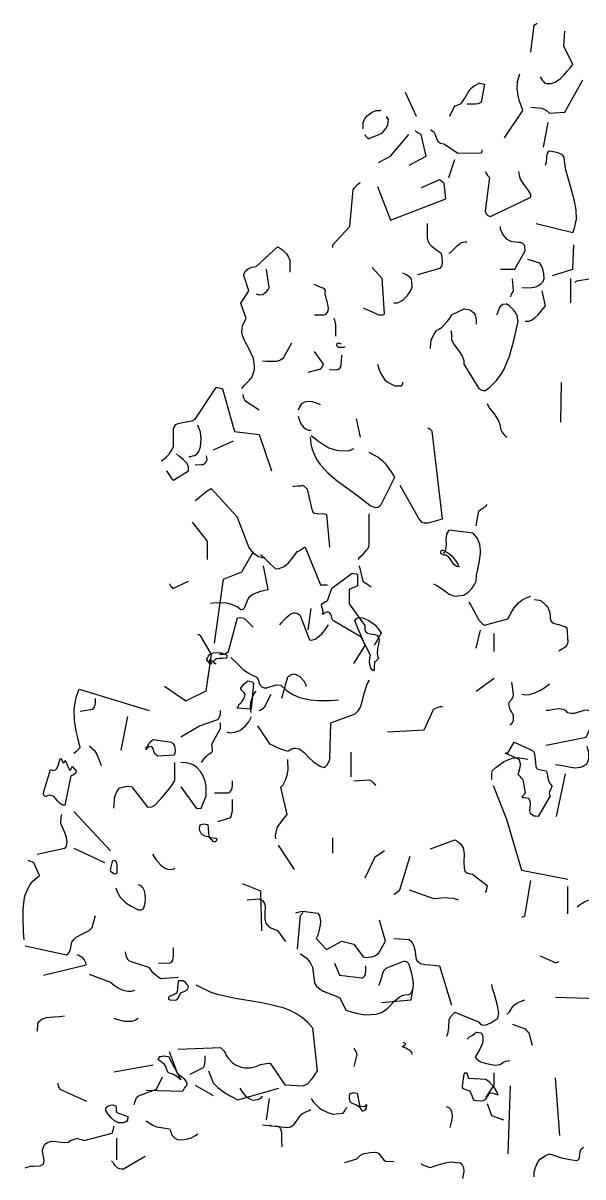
# Model space of a CAD drawing. Header units: metres. Extents: x -2.4 to 3.2, y 0 to 10.5.
# Drawn here: x -2.35 to 0.29, y 5.08 to 10.53 of the extents above; entities that cross this region are included whole.
import ezdxf

# ---------------------------------------------------------------- set-up
doc = ezdxf.new("R2010")
doc.units = ezdxf.units.M
doc.header["$LTSCALE"] = 0.2

msp = doc.modelspace()

# ---------------------------------------------------------------- linework, layer by layer
at = {"flags": 128}
for points in [[(0.0455, 10.3933), (0.0611, 10.5223), (0.0644, 10.5234), (0.0711, 10.5289), (0.0744, 10.5301), (0.0744, 10.5312)], [(0.0889, 10.2776), (0.0933, 10.2698), (0.0989, 10.262), (0.1034, 10.2565), (0.1089, 10.2487), (0.12, 10.2454), (0.1401, 10.2454), (0.159, 10.252), (0.1845, 10.2698), (0.2012, 10.2854), (0.2157, 10.3032), (0.2301, 10.3199), (0.2424, 10.3354), (0.2001, 10.4222), (0.2046, 10.4934)], [(-0.079, 9.9885), (0.0066, 10.1175), (-0.0101, 10.1675), (-0.0156, 10.1886), (-0.0201, 10.2209), (-0.0179, 10.2554), (-0.0067, 10.2921)], [(0.0455, 10.1341), (0.0622, 10.133), (0.0967, 10.1286), (0.1189, 10.1186), (0.1334, 10.1052), (0.2046, 10.1097), (0.2902, 10.2632)], [(-0.5494, 10.2053), (-0.4972, 10.0919)], [(-0.3381, 10.0908), (-0.3148, 10.1397), (-0.2992, 10.1453), (-0.2903, 10.1486), (-0.2803, 10.1575), (-0.267, 10.1764), (-0.2592, 10.1909), (-0.2514, 10.2053), (-0.2369, 10.2242), (-0.2236, 10.2353), (-0.1991, 10.2476), (-0.1958, 10.2465), (-0.1747, 10.2431), (-0.1902, 10.1575), (-0.2036, 10.1497), (-0.2169, 10.1486), (-0.257, 10.1475)], [(-0.7474, 10.0318), (-0.7474, 10.0607), (-0.7374, 10.0819), (-0.7274, 10.0941), (-0.7051, 10.1108), (-0.6873, 10.1175), (-0.6684, 10.1186), (-0.6618, 10.1219)], [(-0.7385, 10.004), (-0.7374, 10.0007), (-0.7341, 9.9962), (-0.7274, 9.9885), (-0.724, 9.984), (-0.6573, 10.0107), (-0.6406, 10.0329), (-0.6306, 10.0507), (-0.6273, 10.0752), (-0.6306, 10.0797), (-0.634, 10.0852), (-0.6373, 10.0897)], [(0.1045, 9.9451), (0.1267, 10.0607)], [(-0.6751, 9.8728), (-0.6184, 9.9017), (-0.5316, 10.004)], [(-0.5305, 9.8595), (-0.4494, 9.9017), (-0.4738, 10.004), (-0.4872, 10.0107), (-0.4927, 10.014), (-0.5016, 10.0229)], [(-0.4293, 10.0274), (-0.4271, 10.0263), (-0.4238, 10.0229), (-0.4171, 10.0196), (-0.4138, 10.0174), (-0.4082, 10.0074), (-0.3993, 9.9818), (-0.3949, 9.9729), (-0.3915, 9.9696), (-0.3826, 9.964), (-0.3682, 9.9607), (-0.3626, 9.9595), (-0.3003, 9.9162), (-0.188, 9.9173), (-0.1869, 9.9217), (-0.1858, 9.9262), (-0.1847, 9.9295), (-0.1847, 9.9317)], [(0.07, 9.5837), (0.2424, 9.5414), (0.2513, 9.5625), (0.2602, 9.6048), (0.2591, 9.6482), (0.2513, 9.6904), (0.2335, 9.7549), (0.2146, 9.8205), (0.209, 9.8417), (0.2023, 9.8962), (0.1968, 9.9039), (0.189, 9.9106), (0.1734, 9.9173), (0.1501, 9.9228), (0.1323, 9.9262), (0.1256, 9.9206), (0.12, 9.9095), (0.1189, 9.8973), (0.1178, 9.8717), (0.1123, 9.8583)], [(-0.3426, 9.8016), (-0.3137, 9.8873)], [(-0.1702, 9.8294), (-0.1647, 9.8183), (-0.1602, 9.8116), (-0.1569, 9.8083), (-0.1502, 9.8016), (-0.1702, 9.6426), (-0.1669, 9.6293), (-0.158, 9.6215), (-0.1458, 9.617), (0.0455, 9.7082), (0.0444, 9.7204), (0.0333, 9.7405), (0.0144, 9.766), (-0.0034, 9.7938), (-0.009, 9.8105), (-0.0112, 9.8294)], [(-0.8909, 9.4702), (-0.8909, 9.4836), (-0.8097, 9.5703), (-0.7941, 9.7438), (-0.7885, 9.7527), (-0.773, 9.7694), (-0.7674, 9.7727), (-0.7619, 9.7772)], [(-0.6796, 9.7583), (-0.6184, 9.5992), (-0.3571, 9.7004), (-0.3648, 9.7727), (-0.376, 9.7827), (-0.3793, 9.7861), (-0.3871, 9.7905), (-0.4727, 9.7527)], [(-0.4883, 9.3434), (-0.3837, 9.3735), (-0.376, 9.3824), (-0.3726, 9.4002), (-0.3737, 9.4246), (-0.3771, 9.4402), (-0.3849, 9.4469), (-0.4038, 9.4591), (-0.4227, 9.4747), (-0.4316, 9.4847), (-0.4382, 9.4969), (-0.4438, 9.5125), (-0.4438, 9.5837)], [(-0.0979, 9.3679), (-0.0301, 9.3679), (0.0177, 9.4547), (0.0166, 9.4758), (0.0133, 9.4836), (0.0066, 9.4891), (-0.0034, 9.4936), (-0.0134, 9.4947), (-0.0256, 9.4958), (-0.0446, 9.4969), (-0.0668, 9.5091), (-0.0846, 9.5292), (-0.0913, 9.5392), (-0.0979, 9.5581), (-0.0979, 9.5692)], [(-0.3426, 9.4446), (-0.337, 9.4458), (-0.3292, 9.4513), (-0.3014, 9.4802), (-0.2925, 9.488), (-0.2814, 9.4936), (-0.2659, 9.4969), (-0.257, 9.4969)], [(-1.3201, 8.8041), (-1.3146, 8.8119), (-1.3079, 8.8208), (-1.2834, 8.8441), (-1.2756, 8.853), (-1.2701, 8.8641), (-1.2612, 8.8942), (-1.2601, 8.912), (-1.2656, 8.9464), (-1.2879, 8.9942), (-1.3046, 9.0243), (-1.3168, 9.0543), (-1.3201, 9.0699), (-1.3179, 9.1021), (-1.3001, 9.1355), (-1.3246, 9.2078), (-1.2868, 9.2667), (-1.3112, 9.3379), (-1.3101, 9.3412), (-1.309, 9.3468), (-1.3079, 9.3512), (-1.3034, 9.3579), (-1.299, 9.3624), (-1.2945, 9.3668), (-1.2912, 9.3701), (-1.2734, 9.3779), (-1.2623, 9.3801), (-1.2523, 9.3813), (-1.1522, 9.4736), (-1.1377, 9.4658), (-1.1288, 9.4602), (-1.1099, 9.4402), (-1.0999, 9.4257), (-1.0933, 9.4102), (-1.0933, 9.3535)], [(0.1478, 9.339), (0.2435, 9.3679), (0.2479, 9.4836)], [(0.0022, 9.2812), (0.0222, 9.2801), (0.0489, 9.2812), (0.0678, 9.2856), (0.0811, 9.2912), (0.0922, 9.299), (0.1034, 9.3101), (0.1078, 9.3245), (0.1067, 9.3468), (0.1011, 9.369), (0.0967, 9.3813), (0.0878, 9.3968), (0.0311, 9.4146)], [(-1.2523, 9.2523), (-1.2478, 9.25), (-1.2378, 9.2478), (-1.2189, 9.2489), (-1.2134, 9.2545), (-1.2022, 9.2645), (-1.1956, 9.2723), (-1.1911, 9.2812), (-1.2045, 9.3679)], [(-0.7474, 9.1855), (-0.6729, 9.1522), (-0.654, 9.1533), (-0.6495, 9.1544), (-0.6462, 9.1566), (-0.6573, 9.3245), (-0.7051, 9.3768)], [(-0.6017, 9.2089), (-0.5828, 9.21), (-0.5661, 9.2189), (-0.5561, 9.2256), (-0.5372, 9.2445), (-0.5216, 9.2678), (-0.5161, 9.2845), (-0.5172, 9.309), (-0.5183, 9.3179), (-0.5216, 9.3257), (-0.5283, 9.3301), (-0.5383, 9.339), (-0.5461, 9.3434), (-0.5595, 9.349)], [(-0.0501, 9.2378), (-0.049, 9.2389), (-0.0479, 9.2456), (-0.0468, 9.2489), (-0.0434, 9.2567), (-0.039, 9.2623), (-0.0368, 9.2667), (-0.0412, 9.3234)], [(0.2335, 9.2089), (0.2335, 9.3245)], [(0.2524, 9.3056), (0.2546, 9.3067), (0.2579, 9.3101), (0.2602, 9.3112), (0.2624, 9.3134), (0.3202, 9.3234)], [(-0.9776, 9.1522), (-0.9353, 9.1522), (-0.9264, 9.1544), (-0.9198, 9.1588), (-0.912, 9.17), (-0.9109, 9.1833), (-0.9153, 9.2089), (-0.9209, 9.2256), (-0.9264, 9.2511), (-0.9253, 9.2678), (-0.9287, 9.2723), (-0.9365, 9.2778), (-0.9498, 9.2834), (-0.9609, 9.2878), (-0.9776, 9.2956)], [(0.0177, 9.1221), (0.0366, 9.1233), (0.0478, 9.1277), (0.0633, 9.1388), (0.0789, 9.1533), (0.0989, 9.1766), (0.1134, 9.1944), (0.0989, 9.2667)], [(-0.4293, 8.9931), (-0.4282, 9.0198), (-0.4238, 9.0376), (-0.4138, 9.0587), (-0.4004, 9.0788), (-0.3893, 9.0843), (-0.3748, 9.0943), (-0.3482, 9.1221), (-0.3359, 9.1388), (-0.3292, 9.1522), (-0.2703, 9.1811), (-0.2614, 9.18), (-0.2525, 9.1777), (-0.2436, 9.1755), (-0.2336, 9.17), (-0.2225, 9.1611), (-0.2192, 9.1555), (-0.2147, 9.1377), (-0.2136, 9.1255), (-0.2136, 9.1088)], [(-0.3337, 9.0788), (-0.3315, 9.0743), (-0.3304, 9.0532), (-0.3292, 9.0365), (-0.3237, 9.022), (-0.3159, 9.0087), (-0.2959, 8.9831), (-0.2781, 8.9542), (-0.2725, 8.9375), (-0.2714, 8.9197), (-0.2002, 8.8041), (-0.1947, 8.8007), (-0.1913, 8.7985), (-0.1791, 8.7952), (-0.1702, 8.7952), (-0.1502, 8.8096), (-0.1179, 8.8419), (-0.0924, 8.8775), (-0.0813, 8.8964), (-0.0557, 8.9575), (-0.0368, 9.0243), (-0.0156, 9.121), (-0.0179, 9.1388), (-0.019, 9.1455), (-0.0312, 9.1677), (-0.039, 9.1777), (-0.0579, 9.1955), (-0.069, 9.2033), (-0.0724, 9.2022), (-0.0868, 9.2011), (-0.0935, 9.1966), (-0.099, 9.1933), (-0.1046, 9.1833), (-0.1135, 9.1577), (-0.1179, 9.1511)], [(-0.8864, 9.1366), (-0.882, 9.1277), (-0.8786, 9.1066), (-0.8775, 9.051)], [(-1.2234, 8.9353), (-1.2045, 8.9342), (-1.1845, 8.9331), (-1.1522, 8.9342), (-1.1344, 8.9409), (-1.1233, 8.9487), (-1.0844, 9.0209)], [(-0.8341, 9.002), (-0.8397, 8.9987), (-0.8475, 8.9976), (-0.8631, 8.9987), (-0.872, 9.0065), (-0.8708, 9.0165), (-0.8664, 9.0198), (-0.8575, 9.0176), (-0.8519, 9.0165)], [(-1.0065, 8.8819), (-0.9476, 8.8975), (-0.9431, 8.9031), (-0.9409, 8.9075), (-0.9365, 8.9142), (-0.9342, 8.9197), (-0.9776, 8.9787)], [(-0.9064, 8.8964), (-0.902, 8.8942), (-0.8775, 8.893), (-0.8686, 8.8942), (-0.8597, 8.8975), (-0.853, 8.9064), (-0.8508, 8.9186), (-0.8497, 8.9331), (-0.8486, 8.962)], [(-0.6796, 8.9197), (-0.6707, 8.8886), (-0.6595, 8.8675), (-0.6462, 8.8475), (-0.634, 8.8363), (-0.6195, 8.8274), (-0.5973, 8.8174), (-0.5672, 8.8174), (-0.5628, 8.8196), (-0.5617, 8.8252), (-0.5606, 8.8285), (-0.5595, 8.8319), (-0.5595, 8.8341)], [(0.1857, 8.6462), (0.1901, 8.833)], [(-1.7005, 8.4627), (-1.6893, 8.4704), (-1.676, 8.4816), (-1.6638, 8.4938), (-1.6471, 8.5194), (-1.6437, 8.5305), (-1.6437, 8.6161), (-1.6326, 8.6339), (-1.6215, 8.6395), (-1.6004, 8.6439), (-1.5548, 8.6517), (-1.5414, 8.6595), (-1.4413, 8.8096), (-1.4347, 8.8085), (-1.4169, 8.8052), (-1.4124, 8.803), (-1.3546, 8.6017), (-1.2389, 8.5872), (-1.18, 8.4148)], [(-1.3157, 8.7763), (-1.3146, 8.7685), (-1.3135, 8.764), (-1.3112, 8.7585), (-1.3079, 8.7518), (-1.3057, 8.7474), (-1.2389, 8.704)], [(-1.0543, 8.704), (-1.0499, 8.7107), (-1.0466, 8.7173), (-1.041, 8.7262), (-1.0365, 8.7329), (-1.0221, 8.7418), (-1.0054, 8.7451), (-0.9876, 8.7429), (-0.9698, 8.7374), (-0.9498, 8.7285)], [(-0.1613, 8.7329), (-0.158, 8.7251), (-0.1502, 8.7118), (-0.1257, 8.6806), (-0.1079, 8.6517), (-0.1024, 8.635), (-0.0968, 8.6095), (-0.0924, 8.5995), (-0.0868, 8.5928), (-0.0813, 8.585), (-0.0757, 8.5794), (-0.069, 8.5739)], [(-1.0543, 8.674), (-1.0499, 8.6584), (-1.0466, 8.6484), (-1.0365, 8.6306), (-1.0299, 8.6228), (-1.0165, 8.6128), (-1.0043, 8.6083), (-0.9932, 8.6083)], [(-1.5703, 8.4827), (-1.5615, 8.4838), (-1.5526, 8.486), (-1.5437, 8.4882), (-1.5359, 8.4927), (-1.5314, 8.496), (-1.5236, 8.5071), (-1.5159, 8.5294), (-1.5125, 8.5639), (-1.5159, 8.5983), (-1.5281, 8.6306)], [(-0.7808, 8.6606), (-0.7607, 8.575)], [(-0.5739, 8.347), (-0.4816, 8.1835), (-0.4716, 8.1735), (-0.4594, 8.1691), (-0.4393, 8.1702), (-0.4171, 8.1757), (-0.3726, 8.188), (-0.4216, 8.6028), (-0.426, 8.6083), (-0.4304, 8.6106), (-0.4371, 8.615), (-0.4427, 8.6172)], [(-0.9976, 8.5739), (-0.9943, 8.5438), (-0.9876, 8.516), (-0.9776, 8.4905), (-0.9654, 8.4671), (-0.9498, 8.4449), (-0.9131, 8.4037), (-0.8697, 8.3681), (-0.7785, 8.3025), (-0.7151, 8.2536), (-0.7107, 8.2503), (-0.7007, 8.2458), (-0.6929, 8.2436), (-0.6896, 8.2425), (-0.6784, 8.2436), (-0.6751, 8.2458), (-0.6695, 8.248), (-0.6618, 8.2558), (-0.5984, 8.3859), (-0.6139, 8.4115), (-0.6384, 8.4449), (-0.6529, 8.4593), (-0.6773, 8.4793), (-0.7185, 8.5016)], [(-0.9932, 8.5828), (-0.9843, 8.5761), (-0.9587, 8.5561), (-0.9298, 8.5361), (-0.9087, 8.5249), (-0.8731, 8.5127), (-0.8475, 8.5094), (-0.8141, 8.5116), (-0.8041, 8.5149), (-0.7986, 8.5183), (-0.7952, 8.5194), (-0.7919, 8.5205), (-0.7919, 8.5216)], [(-1.4547, 8.5149), (-1.3591, 8.5572)], [(-1.676, 8.4148), (-1.6504, 8.377), (-1.6426, 8.3715), (-1.5715, 8.4148), (-1.5726, 8.4326), (-1.5759, 8.4426), (-1.5815, 8.4527), (-1.597, 8.4693), (-1.6148, 8.4838), (-1.6282, 8.496)], [(-1.5414, 8.4438), (-1.5092, 8.4449), (-1.5036, 8.446), (-1.497, 8.4482), (-1.4892, 8.4582), (-1.4847, 8.4682), (-1.4858, 8.4793), (-1.4892, 8.486)], [(-1.0788, 8.3426), (-1.0721, 8.3437), (-1.0554, 8.3448), (-1.041, 8.3448), (-1.0365, 8.347), (-1.0321, 8.3459), (-1.0265, 8.3426), (-1.0199, 8.337), (-1.0143, 8.3314), (-1.011, 8.3292), (-0.9887, 8.2269), (-0.9832, 8.2191), (-0.9765, 8.2158), (-0.9643, 8.2136), (-0.9287, 8.2124), (-0.9198, 8.2091), (-0.9064, 8.0545)], [(-1.5414, 8.2758), (-1.5292, 8.2825), (-1.507, 8.3025), (-1.4847, 8.3214), (-1.4647, 8.3325), (-1.3446, 8.1991), (-1.2868, 8.0534), (-1.2745, 8.0356), (-1.2667, 8.0278), (-1.2423, 8.0112), (-1.2234, 8.0067), (-1.21, 8.0056)], [(-0.2136, 8.1557), (-0.2002, 8.2258), (-0.1936, 8.2313), (-0.1891, 8.2347), (-0.1813, 8.2391), (-0.1769, 8.2425), (-0.1713, 8.2458), (-0.1658, 8.2503), (-0.1613, 8.2558)], [(-0.7708, 7.9967), (-0.7585, 8.0123), (-0.7463, 8.0234), (-0.7307, 8.0412), (-0.7263, 8.0456), (-0.7207, 8.0567), (-0.7185, 8.069), (-0.7185, 8.2124)], [(-1.5548, 8.1735), (-1.4847, 8.0834), (-1.4847, 7.9967)], [(-0.4149, 7.881), (-0.3993, 7.8733), (-0.3771, 7.8588), (-0.3548, 7.8432), (-0.3404, 7.8332), (-0.3148, 7.8232), (-0.2736, 7.8277), (-0.2525, 7.841), (-0.2336, 7.8588), (-0.2225, 7.8755), (-0.2136, 7.8944), (-0.2114, 7.9222), (-0.1991, 7.9811), (-0.1936, 8.0256), (-0.1925, 8.0401), (-0.1958, 8.069), (-0.2069, 8.0957), (-0.2269, 8.1213), (-0.3426, 8.1357), (-0.3537, 8.1168), (-0.3571, 8.0901), (-0.3559, 8.0679), (-0.3582, 8.0456), (-0.3593, 8.0378), (-0.3671, 8.0245)], [(-1.4494, 7.6005), (-1.4072, 7.9041), (-1.3204, 7.9385), (-1.2659, 8.0342)], [(-1.2315, 8.0208), (-1.1614, 7.953), (-1.1436, 7.9541), (-1.1203, 7.9641), (-1.1002, 7.9808), (-1.0836, 7.9997), (-1.068, 8.0208), (-1.0591, 8.0342), (-1.0558, 8.0342), (-1.0446, 8.0408), (-1.0357, 8.0475), (-1.0291, 8.0509), (-1.0213, 8.0542), (-0.949, 7.8774), (-0.9156, 7.8763)], [(-0.3807, 8.0342), (-0.3796, 8.0342), (-0.3785, 8.0375), (-0.3774, 8.0386), (-0.3763, 8.042), (-0.3574, 8.0342), (-0.3385, 8.0219), (-0.3273, 8.0119), (-0.3084, 7.9875), (-0.3006, 7.9741), (-0.2951, 7.9619), (-0.3051, 7.963), (-0.3173, 7.9708), (-0.3284, 7.9864), (-0.3362, 7.9997), (-0.3429, 8.0075), (-0.3562, 8.0164), (-0.364, 8.0175), (-0.3718, 8.0197), (-0.3785, 8.0231), (-0.3807, 8.0275), (-0.3807, 8.0342), (-0.3807, 8.0342)], [(-1.468, 7.7898), (-1.438, 7.7932), (-1.3924, 7.791), (-1.3657, 7.7832), (-1.3401, 7.7721), (-1.3246, 7.7609), (-1.3146, 7.762), (-1.3079, 7.7676), (-1.3023, 7.7787), (-1.2968, 7.7943), (-1.2912, 7.8099), (-1.2812, 7.8232), (-1.2679, 7.8321), (-1.2478, 7.841), (-1.2256, 7.8477), (-1.1956, 7.8555), (-1.2178, 7.9667)], [(-0.7663, 7.9667), (-0.7485, 7.8944), (-0.7418, 7.8888), (-0.7274, 7.8799), (-0.7229, 7.8766), (-0.714, 7.871), (-0.7096, 7.8666)], [(-0.9379, 7.745), (-0.9368, 7.7484), (-0.9379, 7.7584), (-0.9423, 7.7728), (-0.9434, 7.7817), (-0.9412, 7.7873), (-0.9334, 7.794), (-0.9268, 7.7973), (-0.9201, 7.7995), (-0.9156, 7.8017), (-0.8956, 7.8607), (-0.7989, 7.9319), (-0.7955, 7.9308), (-0.78, 7.9285), (-0.7744, 7.9263), (-0.7744, 7.8718), (-0.7866, 7.8651), (-0.7955, 7.8629), (-0.8044, 7.8596), (-0.8133, 7.8551), (-0.8133, 7.7873), (-0.7399, 7.685), (-0.7388, 7.6661), (-0.7344, 7.655), (-0.7266, 7.6483), (-0.7132, 7.6449), (-0.6943, 7.6427), (-0.6832, 7.6394), (-0.6754, 7.6294), (-0.6721, 7.6171), (-0.6743, 7.5971), (-0.6788, 7.5749), (-0.681, 7.5515), (-0.6799, 7.5437), (-0.6743, 7.5282), (-0.6843, 7.5193), (-0.6888, 7.5148), (-0.6932, 7.5137), (-0.6943, 7.507), (-0.6954, 7.4915), (-0.6954, 7.4759), (-0.6977, 7.4703), (-0.7054, 7.4759), (-0.711, 7.4837), (-0.7155, 7.4981), (-0.7166, 7.5126), (-0.7155, 7.5282), (-0.7132, 7.5437), (-0.7566, 7.6294), (-0.8867, 7.7072), (-0.8901, 7.7106), (-0.8945, 7.7195), (-0.8967, 7.7283), (-0.9012, 7.7395), (-0.9056, 7.7461), (-0.9123, 7.7484), (-0.9212, 7.7473), (-0.9323, 7.7406), (-0.9379, 7.7361), (-0.9379, 7.745), (-0.9379, 7.745)], [(-1.6615, 7.881), (-1.6604, 7.8799), (-1.6593, 7.8766), (-1.6582, 7.8733), (-1.6515, 7.8655), (-1.646, 7.8599), (-1.5715, 7.8944)], [(-0.2481, 7.7943), (-0.2381, 7.7809), (-0.2169, 7.7398), (-0.2025, 7.7131), (-0.1902, 7.6987), (-0.1836, 7.692), (-0.1747, 7.6864), (-0.0646, 7.7164), (-0.0457, 7.7509), (-0.0345, 7.7676), (-0.0134, 7.791), (0.0022, 7.8043), (0.0222, 7.8154), (0.0444, 7.8232)], [(0.0611, 7.8076), (0.0845, 7.8043), (0.0933, 7.801), (0.1089, 7.7876), (0.1167, 7.7798), (0.1267, 7.7665), (0.1345, 7.7465), (0.1356, 7.722), (0.1378, 7.7076), (0.1478, 7.6975), (0.1612, 7.692), (0.1768, 7.6886), (0.1923, 7.6831), (0.2046, 7.6797), (0.2146, 7.6742), (0.2201, 7.6064), (0.2157, 7.5941), (0.2068, 7.583), (0.1979, 7.5763), (0.1912, 7.573), (0.1845, 7.5674), (0.1768, 7.563)], [(-1.1403, 7.6872), (-1.1347, 7.695), (-1.1203, 7.7117), (-1.108, 7.7239), (-1.0947, 7.735), (-1.0847, 7.7406), (-1.0747, 7.745), (-1.068, 7.7439), (-1.0569, 7.7406), (-1.0491, 7.7361), (-1.0446, 7.7317), (-1.0013, 7.6171), (-0.9935, 7.6149), (-0.9735, 7.6194), (-0.9546, 7.6338), (-0.9423, 7.6449), (-0.9223, 7.6705), (-0.9112, 7.6872)], [(-1.0065, 7.6642), (-0.9932, 7.7643)], [(-1.4258, 7.5485), (-1.4091, 7.5496), (-1.3969, 7.553), (-1.3891, 7.5563), (-1.3835, 7.5619), (-1.3401, 7.7209), (-1.3246, 7.7231), (-1.3112, 7.7187), (-1.2934, 7.7031), (-1.2667, 7.6775)], [(-0.7908, 7.5051), (-0.7385, 7.5908), (-0.7863, 7.7064), (-0.7785, 7.7176), (-0.7685, 7.722), (-0.7496, 7.7209), (-0.7352, 7.7153), (-0.7207, 7.7076), (-0.6896, 7.6864), (-0.684, 7.6786), (-0.6762, 7.6697), (-0.6718, 7.6631), (-0.6662, 7.6564), (-0.6618, 7.6486), (-0.6951, 7.5908)], [(-1.686, 7.3984), (-1.5848, 7.3283), (-1.4892, 7.3761), (-1.4636, 7.5474), (-1.5136, 7.6342), (-1.5181, 7.6375), (-1.5225, 7.6408), (-1.5259, 7.6419), (-1.527, 7.643)], [(-0.2136, 7.5774), (-0.1936, 7.6631)], [(-0.128, 7.5619), (-0.128, 7.6475)], [(-1.4772, 7.5437), (-1.4695, 7.5493), (-1.4539, 7.5549), (-1.4361, 7.5571), (-1.4183, 7.5549), (-1.4005, 7.5493), (-1.3916, 7.5437), (-1.3905, 7.5348), (-1.3949, 7.5304), (-1.4094, 7.5293), (-1.4272, 7.5282), (-1.4394, 7.5271), (-1.4483, 7.5226), (-1.455, 7.5148), (-1.4439, 7.5026), (-1.4706, 7.5215), (-1.4739, 7.5204), (-1.4639, 7.5015), (-1.4695, 7.5048), (-1.4728, 7.507), (-1.4872, 7.5237), (-1.485, 7.5259), (-1.4817, 7.5337), (-1.4784, 7.5404), (-1.4772, 7.5437), (-1.4772, 7.5437)], [(-1.3724, 7.5341), (-1.3413, 7.5029), (-1.3135, 7.4773), (-1.289, 7.4596), (-1.2712, 7.4495), (-1.2501, 7.4406), (-1.2423, 7.4262), (-1.2401, 7.4173), (-1.2334, 7.4028), (-1.2245, 7.3939), (-1.2145, 7.3906), (-1.2022, 7.3906), (-1.1833, 7.3962), (-1.1555, 7.4039), (-1.1366, 7.4028), (-1.1099, 7.3773), (-1.0799, 7.3584), (-1.0477, 7.345), (-0.9965, 7.3339), (-0.9598, 7.3306), (-0.902, 7.3306), (-0.8631, 7.3328)], [(-1.3338, 7.3113), (-1.326, 7.318), (-1.3204, 7.3247), (-1.316, 7.3313), (-1.3104, 7.3391), (-1.3071, 7.3458), (-1.3049, 7.358), (-1.3093, 7.3658), (-1.3126, 7.3691), (-1.3193, 7.3758), (-1.3227, 7.3814), (-1.3249, 7.388), (-1.3171, 7.4003), (-1.3115, 7.407), (-1.3015, 7.4147), (-1.296, 7.4181), (-1.2915, 7.4225), (-1.2837, 7.4214), (-1.2715, 7.4192), (-1.2659, 7.4125), (-1.2759, 7.2891), (-1.3416, 7.2935), (-1.3393, 7.2991), (-1.3382, 7.3024), (-1.3349, 7.308), (-1.3338, 7.3113), (-1.3338, 7.3113)], [(-1.247, 7.2112), (-1.1892, 7.1256), (-1.1747, 7.1189), (-1.1603, 7.1111), (-1.138, 7.1011), (-1.1147, 7.0933), (-1.1014, 7.0911), (-1.098, 7.0945), (-1.0947, 7.0956), (-1.0913, 7.0978), (-1.0836, 7.1011), (-1.0747, 7.1056), (-1.068, 7.1045), (-1.0502, 7.1022), (-1.0457, 7.1), (-1.0257, 7.0844), (-1.0001, 7.0578), (-0.9801, 7.0388), (-0.9557, 7.0233), (-0.9479, 7.0188), (-0.929, 7.0144), (-0.9256, 7.0177), (-0.9201, 7.0233), (-0.9167, 7.0266), (-0.9112, 7.0366), (-0.9067, 7.0455), (-0.9045, 7.0522), (-0.9001, 7.2246), (-0.7855, 7.2679), (-0.7711, 7.2813), (-0.7599, 7.2991), (-0.7499, 7.3302), (-0.7421, 7.3636), (-0.7277, 7.407), (-0.7177, 7.427)], [(-1.1314, 7.3413), (-1.1025, 7.4425), (-1.098, 7.4459), (-1.0913, 7.4492), (-1.0858, 7.4525), (-1.0791, 7.4548), (-1.0747, 7.457), (-1.0647, 7.4537), (-1.0469, 7.4437), (-1.028, 7.4236), (-1.0191, 7.4081), (-1.0157, 7.3981)], [(-0.2136, 7.375), (-0.128, 7.4362)], [(-0.0546, 7.216), (-0.049, 7.2182), (-0.0434, 7.2227), (-0.0379, 7.2371), (-0.0368, 7.2471), (-0.0368, 7.2605), (-0.0401, 7.266), (-0.0457, 7.2749), (-0.0512, 7.285), (-0.0557, 7.2972), (-0.059, 7.3161), (-0.0523, 7.3283), (-0.049, 7.3317), (-0.0457, 7.3361), (-0.0423, 7.3417), (-0.039, 7.3472), (-0.0368, 7.3595), (-0.0457, 7.4173)], [(-2.1134, 7.0811), (-2.1045, 7.0889), (-2.1, 7.0922), (-2.0945, 7.0978), (-2.0878, 7.1045), (-2.0844, 7.1089), (-2.0956, 7.1534), (-2.1033, 7.1856), (-2.1111, 7.2368), (-2.1122, 7.2902), (-2.1067, 7.3269), (-2.1022, 7.3458), (-2.0889, 7.3836), (-1.7575, 7.2824)], [(-1.2768, 7.2738), (-1.279, 7.2927), (-1.2801, 7.2994), (-1.2779, 7.3205), (-1.2723, 7.3406), (-1.2634, 7.3595), (-1.2523, 7.375)], [(0.0022, 7.3595), (0.0211, 7.3572), (0.0389, 7.3584), (0.0633, 7.3661), (0.0878, 7.3773), (0.1111, 7.3917), (0.1334, 7.4084)], [(-2.0844, 7.2791), (-2.0244, 7.2891), (-2.0177, 7.2969), (-2.0133, 7.3102), (-2.0122, 7.3213), (-2.0122, 7.3402)], [(-1.2389, 7.2827), (-1.2345, 7.2838), (-1.2256, 7.2894), (-1.2178, 7.2939), (-1.2134, 7.2983), (-1.1811, 7.3595)], [(-1.8909, 7.0956), (-1.8587, 7.2546)], [(-1.6085, 7.159), (-1.5206, 7.2112), (-1.4339, 7.2401), (-1.4305, 7.2435), (-1.4227, 7.2613), (-1.4205, 7.2724), (-1.4205, 7.2835)], [(-1.3905, 7.1823), (-1.3894, 7.1812), (-1.3805, 7.179), (-1.3772, 7.1779), (-1.3527, 7.1801), (-1.3304, 7.189), (-1.3038, 7.209), (-1.2871, 7.229), (-1.2748, 7.2546)], [(-0.6317, 7.1826), (-0.4594, 7.1915), (-0.4149, 7.2883), (-0.4115, 7.2916), (-0.3926, 7.2994), (-0.3826, 7.3016), (-0.3726, 7.3027)], [(0.1178, 7.1193), (0.3058, 7.1571), (0.3391, 7.2316), (0.338, 7.2405), (0.3358, 7.2494), (0.3336, 7.2583), (0.3313, 7.2672), (0.3291, 7.2727), (0.3202, 7.2816), (0.3147, 7.2838), (0.2946, 7.2827), (0.2502, 7.2694), (0.2346, 7.2683), (0.219, 7.2727), (0.2101, 7.2827), (0.1979, 7.2883), (0.179, 7.2905), (0.1512, 7.2872), (0.1312, 7.2827), (0.1178, 7.2827)], [(-1.5106, 7.0377), (-1.5006, 7.0533), (-1.4895, 7.0655), (-1.4795, 7.0744), (-1.4628, 7.0856), (-1.4594, 7.0922), (-1.4606, 7.1167), (-1.4628, 7.1234), (-1.4205, 7.1979), (-1.4205, 7.2246)], [(-1.7719, 7.1089), (-1.7675, 7.1122), (-1.7642, 7.1167), (-1.7597, 7.1245), (-1.7542, 7.1334), (-1.7386, 7.1467), (-1.6518, 7.1334), (-1.6441, 7.1256), (-1.6385, 7.1156), (-1.6363, 7.1034), (-1.6352, 7.0945), (-1.6374, 7.0811), (-1.6407, 7.0722), (-1.7175, 7.0667), (-1.7286, 7.0744), (-1.7341, 7.0867), (-1.7397, 7.1011), (-1.7441, 7.11), (-1.7508, 7.1122), (-1.7608, 7.11), (-1.7686, 7.1045), (-1.7719, 7.0967), (-1.7719, 7.1089), (-1.7719, 7.1089)], [(-2.0411, 7.1156), (-2.0388, 7.1145), (-2.0377, 7.1122), (-2.03, 7.1078), (-2.0288, 7.1056), (-2.0166, 7.0933), (-2.0055, 7.0744), (-1.991, 7.0411), (-1.9844, 7.0233)], [(-0.076, 7.0811), (-0.0704, 7.0822), (-0.066, 7.0833), (-0.0627, 7.0844), (-0.0337, 7.1334), (0.053, 7.0945), (0.0586, 7.0878), (0.0641, 7.0678), (0.0652, 7.0522), (0.0664, 7.0377), (0.0686, 7.0177), (0.0708, 7.011), (0.0741, 7.0066), (0.083, 7.0044), (0.1175, 6.9977), (0.1208, 6.9899), (0.1242, 6.9755), (0.1264, 6.9588), (0.1297, 6.9477), (0.1353, 6.9365), (0.1442, 6.9276), (0.142, 6.9187), (0.1386, 6.9132), (0.1331, 6.8987), (0.132, 6.8921), (0.1331, 6.8854), (0.1353, 6.8798), (0.0797, 6.782), (0.0664, 6.7831), (0.0608, 6.7842), (0.0486, 6.7909), (0.043, 6.7975), (0.0397, 6.8109), (0.0419, 6.8253), (0.043, 6.842), (0.0419, 6.8531), (0.0363, 6.8654), (0.033, 6.8676), (0.0263, 6.8687), (0.0119, 6.8698), (0.0063, 6.8709), (0.0018, 6.8743), (0.0085, 6.882), (0.0152, 6.8876), (0.0196, 6.8932), (0.0085, 6.9554), (0.003, 6.9621), (-0.0004, 6.9655), (-0.0037, 6.9688), (-0.0148, 6.9799), (-0.0126, 6.991), (-0.007, 7.0088), (-0.0048, 7.0233), (-0.0037, 7.0333), (-0.0104, 7.0522), (-0.076, 7.0811)], [(0.1612, 7.0281), (0.1957, 7.0225), (0.2246, 7.0169), (0.2524, 7.0125), (0.2802, 7.0147), (0.2891, 7.0181), (0.3091, 7.0314), (0.3147, 7.0403), (0.3191, 7.0559), (0.318, 7.0848), (0.3147, 7.1026), (0.3102, 7.1137)], [(-2.2568, 6.8932), (-2.2235, 7.0044), (-2.2123, 6.9999), (-2.2012, 7.0022), (-2.1957, 7.0066), (-2.1879, 7.0222), (-2.1779, 7.0544), (-2.1756, 7.0555), (-2.1712, 7.05), (-2.1656, 7.0377), (-2.1601, 7.0377), (-2.1567, 7.0466), (-2.1523, 7.0422), (-2.1423, 7.0188), (-2.1367, 7.0088), (-2.1334, 6.9988), (-2.1289, 7.0022), (-2.1234, 7.0144), (-2.12, 7.0177), (-2.1167, 7.0166), (-2.1134, 7.0088), (-2.1067, 7.0044), (-2.1033, 6.9944), (-2.1067, 6.9866), (-2.1167, 6.9777), (-2.1278, 6.9743), (-2.1567, 6.8364), (-2.1667, 6.8364), (-2.179, 6.8442), (-2.1912, 6.8565), (-2.2068, 6.8743), (-2.2168, 6.8798), (-2.229, 6.8832), (-2.2346, 6.882), (-2.2379, 6.8798), (-2.2412, 6.8776), (-2.249, 6.8754), (-2.2501, 6.8776), (-2.2524, 6.8787), (-2.2557, 6.8843), (-2.2568, 6.8898), (-2.2568, 6.8932), (-2.2568, 6.8932)], [(-1.9254, 6.8209), (-1.9199, 6.8765), (-1.9098, 6.9021), (-1.8976, 6.9176), (-1.8865, 6.9199), (-1.8698, 6.9243), (-1.8598, 6.9254), (-1.8398, 6.9221), (-1.7664, 6.8264), (-1.7475, 6.8276), (-1.7419, 6.8287), (-1.7319, 6.8353), (-1.7008, 6.8676), (-1.6541, 6.9243), (-1.6374, 6.9521), (-1.6374, 7.0377)], [(-1.6085, 6.9221), (-1.5351, 6.8198), (-1.5117, 6.8209), (-1.4884, 6.8798), (-1.4895, 6.9232), (-1.4939, 6.9488), (-1.5028, 6.9721), (-1.5151, 6.9944), (-1.5328, 7.0144), (-1.5495, 7.0255), (-1.5651, 7.0311), (-1.5829, 7.0355), (-1.6085, 7.0377)], [(-1.1603, 6.6763), (-1.1614, 6.693), (-1.157, 6.7163), (-1.1514, 6.7319), (-1.128, 6.7653), (-1.1069, 6.792), (-1.1358, 6.921), (-1.1258, 6.9321), (-1.1136, 6.9532), (-1.1058, 6.9777), (-1.1014, 7.0033), (-1.1025, 7.0511)], [(-0.8041, 6.9702), (-0.8041, 7.0859)], [(-0.1413, 6.9569), (-0.1402, 6.9602), (-0.1391, 6.9869), (-0.1369, 6.9991), (-0.1213, 7.0136), (-0.0846, 7.0403), (-0.0635, 7.0503), (-0.0412, 7.0581), (-0.0179, 7.0614), (0.0311, 7.0525)], [(0.1656, 6.7823), (0.2079, 6.9836)], [(-1.4494, 6.8932), (-1.386, 6.8932), (-1.3783, 6.8954), (-1.3705, 6.9043), (-1.366, 6.9165), (-1.3638, 6.931), (-1.3638, 6.951)], [(-0.7908, 6.9502), (-0.7185, 6.9558), (-0.7062, 6.9491), (-0.6962, 6.9402), (-0.6918, 6.9335), (-0.6896, 6.928)], [(-0.1324, 6.928), (-0.0701, 6.7689), (0.001, 6.5287), (0.219, 6.4854)], [(-1.4339, 6.7586), (-1.3772, 6.7764), (-1.3727, 6.7797), (-1.3671, 6.7942), (-1.3638, 6.8109), (-1.3649, 6.8465), (-1.3638, 6.8631)], [(-2.2868, 6.604), (-2.1578, 6.6329), (-2.1523, 6.6374), (-2.1467, 6.6496), (-2.1456, 6.6641), (-2.1501, 6.6885), (-2.159, 6.713), (-2.1756, 6.7486), (-2.1745, 6.7519), (-2.1734, 6.7797), (-2.1712, 6.792)], [(-2.1134, 6.8064), (-1.941, 6.6196)], [(-1.5151, 6.7441), (-1.5128, 6.7441), (-1.5062, 6.7464), (-1.5006, 6.7475), (-1.4939, 6.7464), (-1.4817, 6.7441), (-1.4761, 6.6874), (-1.4683, 6.683), (-1.4439, 6.6796), (-1.4383, 6.6763), (-1.4417, 6.6663), (-1.4461, 6.6618), (-1.4483, 6.6607), (-1.4561, 6.6641), (-1.4606, 6.6696), (-1.4661, 6.6752), (-1.4772, 6.6863), (-1.4884, 6.6874), (-1.495, 6.6897), (-1.4984, 6.6919), (-1.5062, 6.6952), (-1.5128, 6.7019), (-1.5184, 6.7141), (-1.5206, 6.7252), (-1.5184, 6.7364), (-1.5151, 6.7441), (-1.5151, 6.7441)], [(-0.8909, 6.6088), (-0.8909, 6.6811)], [(-0.4293, 6.6299), (-0.3137, 6.6722), (-0.3026, 6.6655), (-0.2948, 6.66), (-0.2859, 6.6522), (-0.2748, 6.6344), (-0.2703, 6.6066), (-0.2714, 6.5677), (-0.2703, 6.5376), (-0.267, 6.5243), (-0.2547, 6.5143), (-0.2314, 6.5098), (-0.1613, 6.4564), (-0.1624, 6.4487), (-0.1647, 6.4398), (-0.1669, 6.4309), (-0.1702, 6.4231)], [(-2.1134, 6.6329), (-1.9688, 6.5651)], [(-1.743, 6.604), (-1.7263, 6.5796), (-1.703, 6.5529), (-1.6863, 6.5395), (-1.6663, 6.5317), (-1.6474, 6.5328), (-1.6418, 6.5351), (-1.6374, 6.5384)], [(-1.1492, 6.6474), (-1.0735, 6.5317)], [(-0.7385, 6.4931), (-0.6896, 6.5943), (-0.6851, 6.5955), (-0.6751, 6.6021), (-0.6573, 6.6144), (-0.6518, 6.6177), (-0.6462, 6.6221)], [(-2.3491, 6.1992), (-2.3513, 6.2381), (-2.3536, 6.3015), (-2.3536, 6.3449), (-2.3491, 6.3872), (-2.3447, 6.4072), (-2.3302, 6.4439), (-2.3202, 6.4606), (-2.308, 6.4761), (-2.2768, 6.5028), (-2.3013, 6.5606), (-2.3091, 6.5662), (-2.3169, 6.5695), (-2.3291, 6.574)], [(-1.9399, 6.5317), (-1.9388, 6.5351), (-1.9376, 6.5451), (-1.9343, 6.5573), (-1.9332, 6.5629), (-1.9299, 6.574), (-1.921, 6.5751), (-1.9154, 6.5718), (-1.9121, 6.564), (-1.911, 6.5495), (-1.911, 6.5151), (-1.9154, 6.5106), (-1.9199, 6.5095), (-1.9254, 6.5106), (-1.9354, 6.5184), (-1.9388, 6.5228), (-1.9399, 6.5317), (-1.9399, 6.5317)], [(-0.6017, 6.4164), (-0.5973, 6.4175), (-0.5895, 6.4231), (-0.5828, 6.4275), (-0.5772, 6.432), (-0.5739, 6.4364), (-0.525, 6.5955)], [(0.2635, 6.3552), (0.2746, 6.3652), (0.298, 6.3797), (0.3102, 6.3853), (0.338, 6.3908), (0.4303, 6.3853), (0.4926, 6.3775), (0.5059, 6.3786), (0.5137, 6.3842), (0.5215, 6.4031), (0.5226, 6.4275), (0.5226, 6.4553), (0.5104, 6.4765), (0.5026, 6.4842), (0.4948, 6.492), (0.4804, 6.5009), (0.4648, 6.5087), (0.4615, 6.5076), (0.4537, 6.5065), (0.4448, 6.5009), (0.4403, 6.4965), (0.4359, 6.4931)], [(-1.9154, 6.445), (-1.9098, 6.4261), (-1.8954, 6.4016), (-1.8676, 6.3749), (-1.8431, 6.3582), (-1.8098, 6.3405), (-1.7953, 6.3416), (-1.7909, 6.3427), (-1.7875, 6.3438), (-1.7831, 6.3505), (-1.7764, 6.3749), (-1.7753, 6.3927), (-1.7764, 6.4116), (-1.7808, 6.4305), (-1.7875, 6.4461), (-1.7909, 6.4483), (-1.7964, 6.4539), (-1.8098, 6.4594)], [(-1.3193, 6.465), (-1.2315, 6.4316), (-1.227, 6.2426)], [(-0.5305, 6.4364), (-0.4149, 6.3942), (-0.3937, 6.3964), (-0.3659, 6.3997), (-0.3226, 6.3964), (-0.2992, 6.3886)], [(0.0022, 6.3074), (0.0077, 6.3085), (0.0111, 6.3096), (0.0144, 6.3108), (0.0166, 6.3119), (0.0444, 6.4798)], [(0.2201, 6.3219), (0.2201, 6.4509)], [(-1.2957, 6.3886), (-1.2389, 6.3931), (-1.2212, 6.3842), (-1.2134, 6.3708), (-1.21, 6.3541), (-1.2111, 6.3252), (-1.2123, 6.2963), (-1.2067, 6.2785), (-1.1911, 6.2585), (-1.1722, 6.2507), (-1.1522, 6.244), (-1.1144, 6.1918)], [(-1.0655, 6.3263), (-1.0499, 6.3319), (-1.0343, 6.3341), (-0.962, 6.3252), (-0.9531, 6.313), (-0.9487, 6.2874), (-0.9498, 6.2685), (-0.9565, 6.2396), (-0.962, 6.2218), (-0.9687, 6.2062), (-0.9209, 6.154), (-0.8486, 6.1929), (-0.7908, 6.1784), (-0.7474, 6.1195), (-0.7385, 6.1161), (-0.7062, 6.1184), (-0.6918, 6.1239), (-0.6751, 6.135), (-0.6417, 6.1929), (-0.6707, 6.293)], [(-1.058, 6.1558), (-1.0435, 6.3149), (-1.0302, 6.3293)], [(-2.3436, 6.1714), (-2.1489, 6.1292), (-2.14, 6.1347), (-2.1345, 6.1425), (-2.1289, 6.1558), (-2.1278, 6.1636), (-2.1256, 6.1803), (-2.1234, 6.1881), (-2.1145, 6.2014), (-2.1022, 6.2114), (-2.0722, 6.227), (-2.0411, 6.2437), (-2.0277, 6.257), (-2.0122, 6.3149)], [(-1.7138, 6.0894), (-1.6593, 6.0906), (-1.6504, 6.0961), (-1.646, 6.1039), (-1.6437, 6.1206), (-1.6437, 6.1617)], [(-0.6017, 6.2062), (-0.5305, 6.2007), (-0.5194, 6.1918), (-0.5094, 6.174), (-0.5038, 6.1517), (-0.4972, 6.1061), (-0.4927, 6.0995), (-0.476, 6.0883), (-0.456, 6.0828), (-0.4327, 6.0806), (-0.386, 6.0772), (-0.3292, 5.8904)], [(-2.2568, 6.0324), (-2.0555, 6.0813), (-2.0578, 6.0913), (-2.0644, 6.1069), (-2.0744, 6.1169), (-2.0822, 6.1214), (-2.09, 6.1247), (-2.0978, 6.1292)], [(-1.872, 6.1425), (-1.8698, 6.1336), (-1.8676, 6.1247), (-1.8609, 6.108), (-1.852, 6.1002), (-1.7608, 6.0702), (-1.7453, 6.0502), (-1.7241, 6.0302), (-1.7052, 6.0168), (-1.6218, 6.0224)], [(-1.0446, 6.1325), (-1.028, 6.1225), (-1.0157, 6.1136), (-0.9968, 6.0925), (-0.9868, 6.0702), (-0.9768, 5.9968), (-0.9679, 5.9812), (-0.9501, 5.9657), (-0.9356, 5.9568), (-0.8745, 5.9334), (-0.8567, 5.9256), (-0.8289, 5.8678), (-0.8089, 5.86), (-0.7733, 5.8511), (-0.7355, 5.8456), (-0.6854, 5.8478), (-0.661, 5.8556), (-0.6332, 5.8734), (-0.5953, 5.9123), (-0.5809, 5.9256), (-0.5653, 5.9356), (-0.552, 5.9401), (-0.5308, 5.9412), (-0.5275, 5.9423), (-0.5186, 5.9512), (-0.5131, 5.9657), (-0.5097, 5.9824), (-0.5108, 6.009), (-0.5186, 6.0469), (-0.5308, 6.0858), (-0.5386, 6.0925), (-0.542, 6.0947), (-0.5542, 6.0991), (-0.6409, 6.0647), (-0.6498, 6.0546), (-0.6565, 6.0402), (-0.661, 6.0235), (-0.6654, 6.0057), (-0.6743, 5.9835)], [(0.0889, 6.1239), (0.1634, 6.0906), (0.1667, 6.0917), (0.1712, 6.0939), (0.1745, 6.0961), (0.1768, 6.0972)], [(-0.882, 6.0894), (-0.8597, 6.0327), (-0.7541, 6.0194), (-0.7507, 6.0205), (-0.7463, 6.0227), (-0.7407, 6.0272), (-0.7363, 6.0361), (-0.7352, 6.0583), (-0.7341, 6.0761)], [(-2.0411, 6.0368), (-1.941, 5.999), (-1.9232, 5.9846), (-1.9043, 5.9723), (-1.882, 5.9623), (-1.8587, 5.9568), (-1.842, 5.9568), (-1.8253, 5.9612)], [(-1.6652, 5.9268), (-1.6618, 5.9334), (-1.6507, 5.9379), (-1.6441, 5.939), (-1.6363, 5.9445), (-1.6318, 5.9457), (-1.6263, 5.9512), (-1.6229, 5.9657), (-1.6218, 5.9935), (-1.6174, 6.0079), (-1.5985, 6.0068), (-1.5918, 6.0024), (-1.5829, 5.9935), (-1.5796, 5.9879), (-1.5751, 5.9835), (-1.574, 5.9735), (-1.5796, 5.9623), (-1.5907, 5.9546), (-1.6096, 5.9479), (-1.6151, 5.9401), (-1.6185, 5.9312), (-1.6274, 5.9167), (-1.6307, 5.9145), (-1.6374, 5.9134), (-1.6596, 5.9145), (-1.6652, 5.9179), (-1.6652, 5.9268), (-1.6652, 5.9268)], [(-1.6218, 5.6821), (-1.4205, 5.691), (-1.4038, 5.6732), (-1.3994, 5.6654), (-1.3949, 5.6532), (-1.3838, 5.6387), (-1.3649, 5.6187), (-1.3505, 5.6087), (-1.3238, 5.5976), (-1.3038, 5.5942), (-1.2815, 5.5953), (-1.2493, 5.6031), (-1.2315, 5.6109), (-1.2037, 5.6154), (-1.1859, 5.6165), (-1.1169, 5.5142), (-1.0313, 5.5097), (-1.0202, 5.5142), (-1.0102, 5.5197), (-0.9935, 5.5375), (-0.9857, 5.5475), (-0.9746, 5.5642), (-0.9623, 5.5809), (-0.9857, 5.7822), (-1.0079, 5.8089), (-1.0335, 5.8311), (-1.0624, 5.85), (-1.0925, 5.8656), (-1.1258, 5.8778), (-1.197, 5.8956), (-1.2348, 5.9034), (-1.3505, 5.9223), (-1.4283, 5.9401), (-1.465, 5.9512), (-1.5362, 5.9846)], [(-0.6607, 5.9026), (-0.5205, 5.916), (-0.5116, 5.9749)], [(-0.3515, 5.7436), (-0.347, 5.7547), (-0.3437, 5.7725), (-0.3426, 5.787), (-0.3415, 5.8225), (-0.3337, 5.837), (-0.3137, 5.8581), (-0.2025, 5.8114), (-0.1925, 5.8003), (-0.1813, 5.7959), (-0.1658, 5.797), (-0.1446, 5.807), (-0.1246, 5.8203), (-0.1113, 5.8292), (-0.1068, 5.8548), (-0.1135, 5.8948), (-0.1291, 5.9471), (-0.1357, 5.9671), (-0.1402, 5.9882)], [(-0.069, 5.8503), (-0.0657, 5.8503), (-0.0612, 5.8537), (-0.0557, 5.8592), (-0.0434, 5.8793), (-0.0323, 5.8926), (-0.0212, 5.9004), (-0.0112, 5.9048), (-0.0045, 5.9082), (0.0166, 5.916)], [(0.1612, 5.9282), (0.3625, 5.9226)], [(-2.2868, 5.7677), (-2.2857, 5.7711), (-2.2846, 5.7989), (-2.2824, 5.81), (-2.2713, 5.82), (-2.2579, 5.8278), (-2.2435, 5.8322), (-2.209, 5.8356), (-2.1823, 5.8367), (-2.1578, 5.84)], [(-1.9254, 5.83), (-1.9121, 5.8244), (-1.8754, 5.8144), (-1.8376, 5.8155), (-1.8231, 5.8211), (-1.8098, 5.83)], [(-0.0412, 5.8014), (0.0177, 5.7781), (0.0244, 5.7703), (0.0288, 5.7669), (0.0333, 5.7625), (0.0355, 5.7592), (0.0511, 5.7013)], [(-0.2558, 5.7302), (-0.2447, 5.7403), (-0.2325, 5.7469), (-0.2214, 5.7558), (-0.2136, 5.7636), (-0.2103, 5.7625), (-0.1913, 5.7592), (-0.188, 5.758), (-0.1825, 5.7425), (-0.1825, 5.7202), (-0.1858, 5.7058), (-0.198, 5.6791), (-0.218, 5.6446), (-0.2091, 5.6346), (-0.1925, 5.6235), (-0.1647, 5.6146), (-0.1257, 5.6079), (-0.1002, 5.6101), (-0.0879, 5.619), (-0.0813, 5.6224), (-0.0735, 5.6257), (-0.0546, 5.629)], [(-1.7728, 5.4889), (-1.6004, 5.4845), (-1.5959, 5.4889), (-1.5904, 5.4978), (-1.5848, 5.5056), (-1.5804, 5.5112), (-1.5792, 5.5223), (-1.5826, 5.5312), (-1.5915, 5.5412), (-1.6137, 5.5579), (-1.6237, 5.5701), (-1.6615, 5.6702)], [(-0.7908, 5.6869), (-0.7863, 5.6802), (-0.7808, 5.6691), (-0.7774, 5.658), (-0.7908, 5.6012)], [(-0.5161, 5.658), (-0.5172, 5.6669), (-0.525, 5.6757), (-0.5372, 5.6824), (-0.5461, 5.688), (-0.5539, 5.6913), (-0.5606, 5.6924), (-0.5617, 5.6947), (-0.5572, 5.6991), (-0.5494, 5.7036), (-0.5472, 5.7069), (-0.5472, 5.7091), (-0.5583, 5.7147)], [(-1.7086, 5.6476), (-1.7019, 5.6487), (-1.6941, 5.6498), (-1.6885, 5.651), (-1.6796, 5.6498), (-1.6663, 5.6476), (-1.6085, 5.5375), (-1.6185, 5.5453), (-1.6274, 5.5531), (-1.6463, 5.5642), (-1.6663, 5.5709), (-1.6696, 5.5742), (-1.6752, 5.5865), (-1.6796, 5.6009), (-1.6852, 5.6109), (-1.693, 5.6165), (-1.7019, 5.6231), (-1.7052, 5.6265), (-1.7175, 5.6343), (-1.7163, 5.6354), (-1.713, 5.6387), (-1.7119, 5.6421), (-1.7097, 5.6454), (-1.7086, 5.6465), (-1.7086, 5.6476), (-1.7086, 5.6476)], [(-1.564, 5.5653), (-1.5039, 5.5953), (-1.5006, 5.5998), (-1.4973, 5.6054), (-1.495, 5.6165), (-1.4939, 5.6287), (-1.4939, 5.651)], [(-1.9254, 5.5753), (-1.7386, 5.6087)], [(-1.4772, 5.5798), (-1.455, 5.5231), (-1.4339, 5.5019), (-1.4027, 5.4786), (-1.376, 5.463), (-1.3393, 5.4441), (-1.1458, 5.4986)], [(-0.2784, 5.5086), (-0.2695, 5.5653), (-0.2651, 5.5709), (-0.2606, 5.5731), (-0.2562, 5.5653), (-0.2495, 5.5464), (-0.1672, 5.5409), (-0.155, 5.532), (-0.1338, 5.5086), (-0.116, 5.4797), (-0.1116, 5.4652), (-0.1227, 5.4697), (-0.1327, 5.473), (-0.1438, 5.4741), (-0.1494, 5.4752), (-0.1538, 5.4708), (-0.1605, 5.4597), (-0.1639, 5.4541), (-0.1727, 5.4441), (-0.1816, 5.4385), (-0.1928, 5.4374), (-0.2128, 5.4385), (-0.2217, 5.4408), (-0.2272, 5.4486), (-0.2317, 5.4619), (-0.2406, 5.4797), (-0.2417, 5.483), (-0.2461, 5.4864), (-0.2573, 5.4886), (-0.2706, 5.493), (-0.2762, 5.4975), (-0.2784, 5.5086), (-0.2784, 5.5086)], [(-0.1658, 5.4556), (-0.128, 5.5123), (-0.128, 5.5712)], [(-2.1901, 5.5219), (-2.189, 5.5142), (-2.1868, 5.5086), (-2.1856, 5.503), (-2.1812, 5.4964), (-2.1801, 5.493), (-2.0544, 5.4363)], [(-1.8287, 5.4207), (-1.8253, 5.4319), (-1.8231, 5.4408), (-1.8175, 5.4541), (-1.8086, 5.463), (-1.723, 5.493), (-1.6952, 5.552)], [(-1.5414, 5.5123), (-1.4558, 5.4645)], [(-0.0619, 5.1877), (-0.052, 5.5091)], [(0.1816, 5.2752), (0.1618, 5.5481)], [(-1.329, 5.4978), (-1.3201, 5.4822), (-1.3068, 5.4656), (-1.289, 5.4511), (-1.2779, 5.4444), (-1.2634, 5.4411), (-1.2545, 5.4433), (-1.2456, 5.4455), (-1.2367, 5.4478), (-1.2323, 5.4511), (-1.2267, 5.4544), (-1.2234, 5.46)], [(-0.8133, 5.4497), (-0.8122, 5.4497), (-0.8111, 5.4652), (-0.8089, 5.4741), (-0.8033, 5.4752), (-0.7955, 5.4764), (-0.7944, 5.4775), (-0.7877, 5.4764), (-0.7755, 5.4741), (-0.7644, 5.4185), (-0.7599, 5.4141), (-0.7466, 5.4119), (-0.7388, 5.413), (-0.7344, 5.4163), (-0.7321, 5.4207), (-0.7332, 5.4041), (-0.7377, 5.3963), (-0.7421, 5.3929), (-0.7522, 5.3885), (-0.7544, 5.3974), (-0.761, 5.4074), (-0.7788, 5.4185), (-0.7977, 5.4263), (-0.8089, 5.433), (-0.81, 5.443), (-0.8111, 5.4463), (-0.8133, 5.4497), (-0.8133, 5.4497)], [(-1.9632, 5.3929), (-1.9632, 5.4063), (-1.9532, 5.4141), (-1.941, 5.4185), (-1.9299, 5.4196), (-1.9154, 5.4152), (-1.9143, 5.4074), (-1.9132, 5.3918), (-1.911, 5.3829), (-1.8587, 5.364), (-1.8598, 5.3473), (-1.8642, 5.3418), (-1.872, 5.3373), (-1.8765, 5.3362), (-1.8798, 5.3351), (-1.9021, 5.3351), (-1.921, 5.344), (-1.9376, 5.3585), (-1.9521, 5.3763), (-1.9632, 5.3929), (-1.9632, 5.3929)], [(-1.2234, 5.3254), (-1.1044, 5.3121), (-1.0888, 5.3165), (-1.071, 5.3299), (-1.051, 5.3577), (-1.0443, 5.3699), (-1.0343, 5.3788), (-1.0243, 5.3833), (-1.0176, 5.3866), (-1.0099, 5.3899), (-1.0021, 5.3933), (-0.9943, 5.3977)], [(-1.2037, 5.3496), (-1.1892, 5.4497)], [(-0.9924, 5.4497), (-0.9812, 5.433), (-0.9601, 5.4107), (-0.9434, 5.3974), (-0.9134, 5.3829), (-0.8912, 5.3763), (-0.8411, 5.3807), (-0.8344, 5.3918), (-0.83, 5.3996), (-0.8233, 5.4074)], [(-0.3559, 5.4122), (-0.3548, 5.4111), (-0.3459, 5.4088), (-0.3426, 5.4077), (-0.3348, 5.3988), (-0.3292, 5.3888), (-0.327, 5.3699), (-0.3281, 5.351), (-0.3326, 5.331), (-0.3381, 5.3121)], [(-0.1613, 5.4255), (-0.1413, 5.3688), (-0.0846, 5.3488)], [(-1.7728, 5.3443), (-1.7572, 5.3332), (-1.7405, 5.3243), (-1.7227, 5.3165), (-1.7016, 5.3121), (-1.6627, 5.3065), (-1.6571, 5.2976), (-1.6493, 5.2743), (-1.6371, 5.262), (-1.6237, 5.2565), (-1.6004, 5.2543), (-1.5759, 5.2587), (-1.5603, 5.2643), (-1.5392, 5.2754), (-1.5281, 5.2832)], [(-2.3436, 5.1227), (-2.3391, 5.1238), (-2.3191, 5.1294), (-2.3046, 5.1305), (-2.2735, 5.1316), (-2.2613, 5.1372), (-2.2579, 5.1405), (-2.2546, 5.1561), (-2.2613, 5.2006), (-2.2613, 5.2072), (-2.2546, 5.2272), (-2.2501, 5.2339), (-2.239, 5.2417), (-2.2246, 5.2461), (-2.209, 5.2473), (-2.1745, 5.2439), (-2.1578, 5.2417), (-2.1412, 5.2439), (-2.1289, 5.2506), (-2.1056, 5.2584), (-2.0989, 5.2628), (-2.0922, 5.2595), (-2.0778, 5.2562), (-2.0644, 5.2506), (-1.9321, 5.2862), (-1.9276, 5.3006), (-1.9254, 5.3118), (-1.9254, 5.3195)], [(-1.1881, 5.3251), (-1.1814, 5.3207), (-1.1514, 5.3184), (-1.1458, 5.3162), (-1.138, 5.3073), (-1.1336, 5.2906), (-1.1325, 5.2728), (-1.1336, 5.2528), (-1.1314, 5.2206)], [(-1.911, 5.1605), (-1.911, 5.2617)], [(-0.8341, 5.1475), (-0.7774, 5.1653), (-0.7596, 5.182), (-0.7441, 5.1898), (-0.714, 5.1942), (-0.6896, 5.1953), (-0.6751, 5.1909), (-0.664, 5.1775), (-0.6518, 5.1608), (-0.6417, 5.1542), (-0.6028, 5.152)], [(0.0611, 5.0797), (0.0611, 5.1008), (0.0667, 5.1241), (0.0767, 5.1453), (0.0822, 5.1553), (0.0889, 5.1653), (0.0922, 5.1653), (0.0978, 5.1686), (0.1134, 5.1798), (0.1323, 5.1887), (0.1901, 5.1686), (0.2135, 5.1642), (0.239, 5.1597), (0.2624, 5.1564), (0.2691, 5.1597), (0.2724, 5.1653), (0.2768, 5.182), (0.278, 5.1975), (0.2813, 5.2087), (0.2935, 5.2198)], [(-1.9366, 5.155), (-1.9332, 5.1517), (-1.9299, 5.1483), (-1.9243, 5.1394), (-1.921, 5.1339), (-1.9077, 5.1217), (-1.8988, 5.1183), (-1.891, 5.1172), (-1.8799, 5.1172), (-1.7776, 5.1773)], [(-0.4727, 5.1419), (-0.4683, 5.1375), (-0.4594, 5.133), (-0.4304, 5.1241), (-0.3926, 5.1364), (-0.3604, 5.1464), (-0.3348, 5.1508), (-0.2892, 5.1464), (-0.2814, 5.1397), (-0.2736, 5.1241), (-0.2725, 5.1052), (-0.2781, 5.0719)]]:
    msp.add_lwpolyline(points, dxfattribs=at)

doc.saveas('drawing.dxf')
